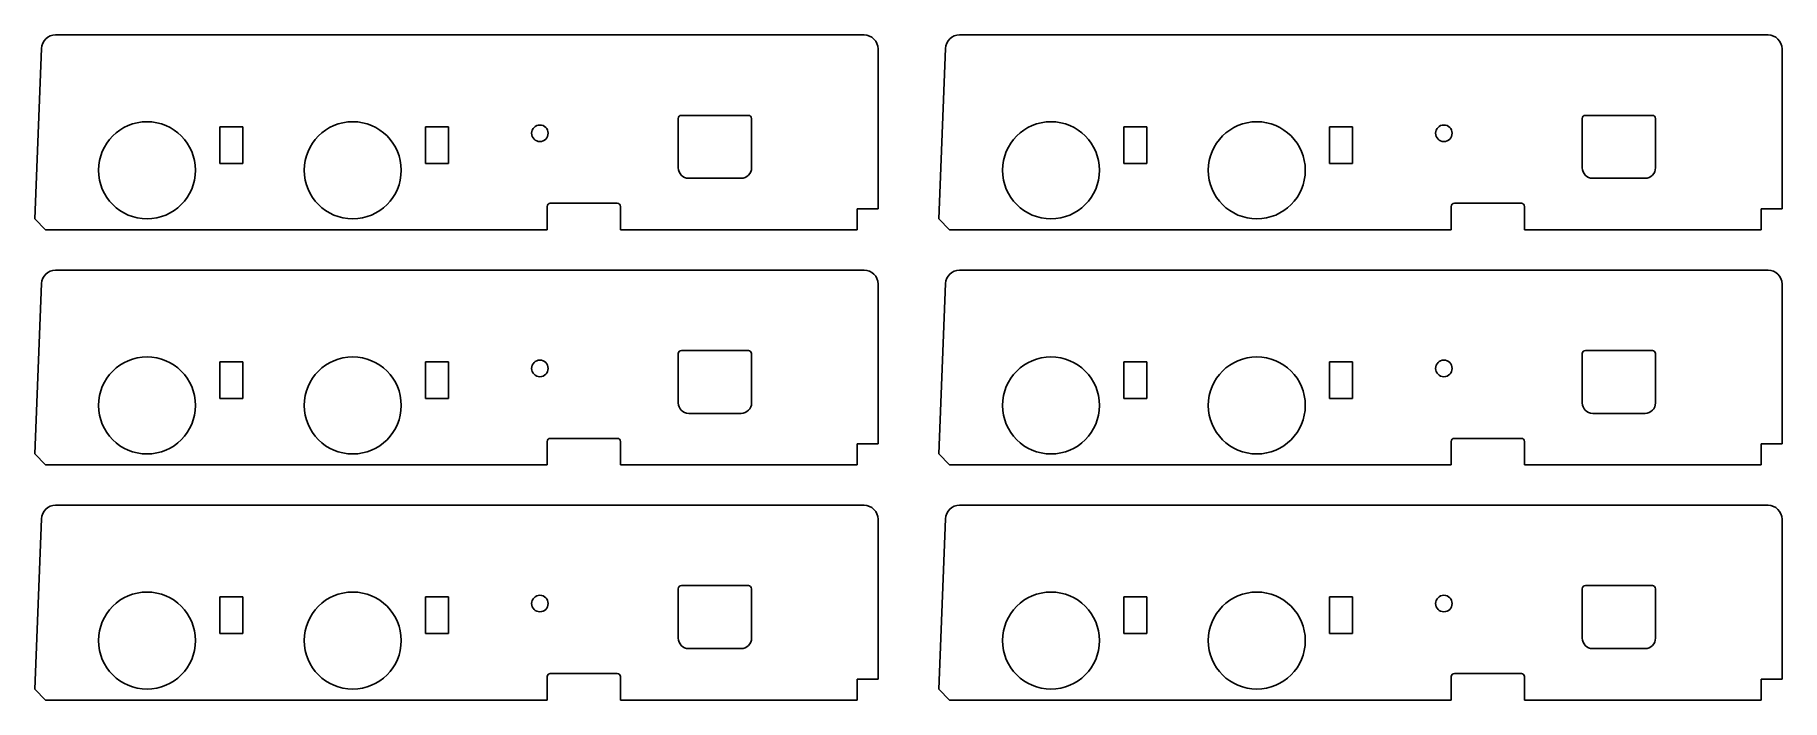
# Model space of a CAD drawing. Extents: x -0.5 to 16.2, y 0 to 6.3.
import ezdxf

# ---------------------------------------------------------------- set-up
doc = ezdxf.new("R2010")
doc.units = 0

msp = doc.modelspace()

# ---------------------------------------------------------------- linework, layer by layer
at = {"layer": 'CUT', "color": 5}
for p, q in [((-0.304, 6.344), (7.416, 6.344)), ((8.327, 6.344), (16.047, 6.344)), ((-0.5, 4.589), (-0.438, 6.215)), ((7.55, 6.21), (7.55, 4.686)), ((8.131, 4.589), (8.193, 6.215)), ((16.181, 6.21), (16.181, 4.686)), ((5.642, 5.547), (5.642, 5.077)), ((6.312, 5.577), (5.672, 5.577)), ((6.342, 5.077), (6.342, 5.547)), ((14.273, 5.547), (14.273, 5.077)), ((14.943, 5.577), (14.303, 5.577)), ((14.973, 5.077), (14.973, 5.547)), ((1.484, 5.468), (1.264, 5.468)), ((1.264, 5.468), (1.264, 5.118)), ((1.484, 5.118), (1.484, 5.468)), ((3.449, 5.468), (3.229, 5.468)), ((3.229, 5.468), (3.229, 5.118)), ((3.449, 5.118), (3.449, 5.468)), ((10.116, 5.468), (9.896, 5.468)), ((9.896, 5.468), (9.896, 5.118)), ((10.116, 5.118), (10.116, 5.468)), ((12.08, 5.468), (11.86, 5.468)), ((11.86, 5.468), (11.86, 5.118)), ((12.08, 5.118), (12.08, 5.468)), ((1.264, 5.118), (1.484, 5.118)), ((3.229, 5.118), (3.449, 5.118)), ((9.896, 5.118), (10.116, 5.118)), ((11.86, 5.118), (12.08, 5.118)), ((5.742, 4.977), (6.242, 4.977)), ((14.373, 4.977), (14.873, 4.977)), ((4.39, 4.708), (4.39, 4.486)), ((5.06, 4.738), (4.42, 4.738)), ((5.09, 4.486), (5.09, 4.708)), ((7.55, 4.686), (7.35, 4.686)), ((7.35, 4.686), (7.35, 4.486)), ((13.022, 4.708), (13.022, 4.486)), ((13.692, 4.738), (13.052, 4.738)), ((13.722, 4.486), (13.722, 4.708)), ((16.181, 4.686), (15.981, 4.686)), ((15.981, 4.686), (15.981, 4.486)), ((-0.4, 4.486), (-0.5, 4.589)), ((8.231, 4.486), (8.131, 4.589)), ((4.39, 4.486), (-0.4, 4.486)), ((7.35, 4.486), (5.09, 4.486)), ((13.022, 4.486), (8.231, 4.486)), ((15.981, 4.486), (13.722, 4.486)), ((-0.304, 4.101), (7.416, 4.101)), ((8.327, 4.101), (16.047, 4.101)), ((-0.5, 2.347), (-0.438, 3.972)), ((7.55, 3.967), (7.55, 2.443)), ((8.131, 2.347), (8.193, 3.972)), ((16.181, 3.967), (16.181, 2.443)), ((1.484, 3.225), (1.264, 3.225)), ((1.264, 3.225), (1.264, 2.875)), ((1.484, 2.875), (1.484, 3.225)), ((3.449, 3.225), (3.229, 3.225)), ((3.229, 3.225), (3.229, 2.875)), ((3.449, 2.875), (3.449, 3.225)), ((5.642, 3.304), (5.642, 2.834)), ((6.312, 3.334), (5.672, 3.334)), ((6.342, 2.834), (6.342, 3.304)), ((10.116, 3.225), (9.896, 3.225)), ((9.896, 3.225), (9.896, 2.875)), ((10.116, 2.875), (10.116, 3.225)), ((12.08, 3.225), (11.86, 3.225)), ((11.86, 3.225), (11.86, 2.875)), ((12.08, 2.875), (12.08, 3.225)), ((14.273, 3.304), (14.273, 2.834)), ((14.943, 3.334), (14.303, 3.334)), ((14.973, 2.834), (14.973, 3.304)), ((1.264, 2.875), (1.484, 2.875)), ((3.229, 2.875), (3.449, 2.875)), ((9.896, 2.875), (10.116, 2.875)), ((11.86, 2.875), (12.08, 2.875)), ((5.742, 2.734), (6.242, 2.734)), ((14.373, 2.734), (14.873, 2.734)), ((-0.4, 2.243), (-0.5, 2.347)), ((4.39, 2.466), (4.39, 2.243)), ((5.06, 2.496), (4.42, 2.496)), ((5.09, 2.243), (5.09, 2.466)), ((7.55, 2.443), (7.35, 2.443)), ((7.35, 2.443), (7.35, 2.243)), ((8.231, 2.243), (8.131, 2.347)), ((13.022, 2.466), (13.022, 2.243)), ((13.692, 2.496), (13.052, 2.496)), ((13.722, 2.243), (13.722, 2.466)), ((16.181, 2.443), (15.981, 2.443)), ((15.981, 2.443), (15.981, 2.243)), ((4.39, 2.243), (-0.4, 2.243)), ((7.35, 2.243), (5.09, 2.243)), ((13.022, 2.243), (8.231, 2.243)), ((15.981, 2.243), (13.722, 2.243)), ((-0.304, 1.858), (7.416, 1.858)), ((8.327, 1.858), (16.047, 1.858)), ((-0.5, 0.104), (-0.438, 1.729)), ((7.55, 1.724), (7.55, 0.2)), ((8.131, 0.104), (8.193, 1.729)), ((16.181, 1.724), (16.181, 0.2)), ((5.642, 1.061), (5.642, 0.591)), ((6.312, 1.091), (5.672, 1.091)), ((6.342, 0.591), (6.342, 1.061)), ((14.273, 1.061), (14.273, 0.591)), ((14.943, 1.091), (14.303, 1.091)), ((14.973, 0.591), (14.973, 1.061)), ((1.484, 0.983), (1.264, 0.983)), ((1.264, 0.983), (1.264, 0.633)), ((1.484, 0.633), (1.484, 0.983)), ((3.449, 0.983), (3.229, 0.983)), ((3.229, 0.983), (3.229, 0.633)), ((3.449, 0.633), (3.449, 0.983)), ((10.116, 0.983), (9.896, 0.983)), ((9.896, 0.983), (9.896, 0.633)), ((10.116, 0.633), (10.116, 0.983)), ((12.08, 0.983), (11.86, 0.983)), ((11.86, 0.983), (11.86, 0.633)), ((12.08, 0.633), (12.08, 0.983)), ((1.264, 0.633), (1.484, 0.633)), ((3.229, 0.633), (3.449, 0.633)), ((9.896, 0.633), (10.116, 0.633)), ((11.86, 0.633), (12.08, 0.633)), ((5.742, 0.491), (6.242, 0.491)), ((14.373, 0.491), (14.873, 0.491)), ((4.39, 0.223), (4.39, 0)), ((5.06, 0.253), (4.42, 0.253)), ((5.09, 0), (5.09, 0.223)), ((7.55, 0.2), (7.35, 0.2)), ((7.35, 0.2), (7.35, 0)), ((13.022, 0.223), (13.022, 0)), ((13.692, 0.253), (13.052, 0.253)), ((13.722, 0), (13.722, 0.223)), ((16.181, 0.2), (15.981, 0.2)), ((15.981, 0.2), (15.981, 0)), ((-0.4, 0), (-0.5, 0.104)), ((4.39, 0), (-0.4, 0)), ((7.35, 0), (5.09, 0)), ((8.231, 0), (8.131, 0.104)), ((13.022, 0), (8.231, 0)), ((15.981, 0), (13.722, 0))]:
    msp.add_line(p, q, dxfattribs=at)
for centre, radius in [((0.57, 5.053), 0.463), ((2.534, 5.053), 0.463), ((9.201, 5.053), 0.463), ((11.166, 5.053), 0.463), ((4.321, 5.406), 0.0788), ((12.952, 5.406), 0.0788), ((0.57, 2.81), 0.463), ((2.534, 2.81), 0.463), ((4.321, 3.163), 0.0788), ((9.201, 2.81), 0.463), ((11.166, 2.81), 0.463), ((12.952, 3.163), 0.0788), ((0.57, 0.567), 0.463), ((2.534, 0.567), 0.463), ((9.201, 0.567), 0.463), ((11.166, 0.567), 0.463), ((4.321, 0.92), 0.0788), ((12.952, 0.92), 0.0788)]:
    msp.add_circle(centre, radius, dxfattribs=at)
for centre, radius, start, end in [((-0.304, 6.21), 0.134, 90, 177.8195), ((7.416, 6.21), 0.134, 0, 90), ((8.327, 6.21), 0.134, 90, 177.8195), ((16.047, 6.21), 0.134, 0, 90), ((5.672, 5.547), 0.03, 90, 180), ((6.312, 5.547), 0.03, 0, 90), ((14.303, 5.547), 0.03, 90, 180), ((14.943, 5.547), 0.03, 0, 90), ((5.742, 5.077), 0.1, 180, 270), ((6.242, 5.077), 0.1, 270, 0), ((14.373, 5.077), 0.1, 180, 270), ((14.873, 5.077), 0.1, 270, 0), ((4.42, 4.708), 0.03, 90, 180), ((5.06, 4.708), 0.03, 0, 90), ((13.052, 4.708), 0.03, 90, 180), ((13.692, 4.708), 0.03, 0, 90), ((-0.304, 3.967), 0.134, 90, 177.8195), ((7.416, 3.967), 0.134, 0, 90), ((8.327, 3.967), 0.134, 90, 177.8195), ((16.047, 3.967), 0.134, 0, 90), ((5.672, 3.304), 0.03, 90, 180), ((6.312, 3.304), 0.03, 0, 90), ((14.303, 3.304), 0.03, 90, 180), ((14.943, 3.304), 0.03, 0, 90), ((5.742, 2.834), 0.1, 180, 270), ((6.242, 2.834), 0.1, 270, 0), ((14.373, 2.834), 0.1, 180, 270), ((14.873, 2.834), 0.1, 270, 0), ((4.42, 2.466), 0.03, 90, 180), ((5.06, 2.466), 0.03, 0, 90), ((13.052, 2.466), 0.03, 90, 180), ((13.692, 2.466), 0.03, 0, 90), ((-0.304, 1.724), 0.134, 90, 177.8195), ((7.416, 1.724), 0.134, 0, 90), ((8.327, 1.724), 0.134, 90, 177.8195), ((16.047, 1.724), 0.134, 0, 90), ((5.672, 1.061), 0.03, 90, 180), ((6.312, 1.061), 0.03, 0, 90), ((14.303, 1.061), 0.03, 90, 180), ((14.943, 1.061), 0.03, 0, 90), ((5.742, 0.591), 0.1, 180, 270), ((6.242, 0.591), 0.1, 270, 0), ((14.373, 0.591), 0.1, 180, 270), ((14.873, 0.591), 0.1, 270, 0), ((4.42, 0.223), 0.03, 90, 180), ((5.06, 0.223), 0.03, 0, 90), ((13.052, 0.223), 0.03, 90, 180), ((13.692, 0.223), 0.03, 0, 90)]:
    msp.add_arc(centre, radius, start, end, dxfattribs=at)

doc.saveas('drawing.dxf')
